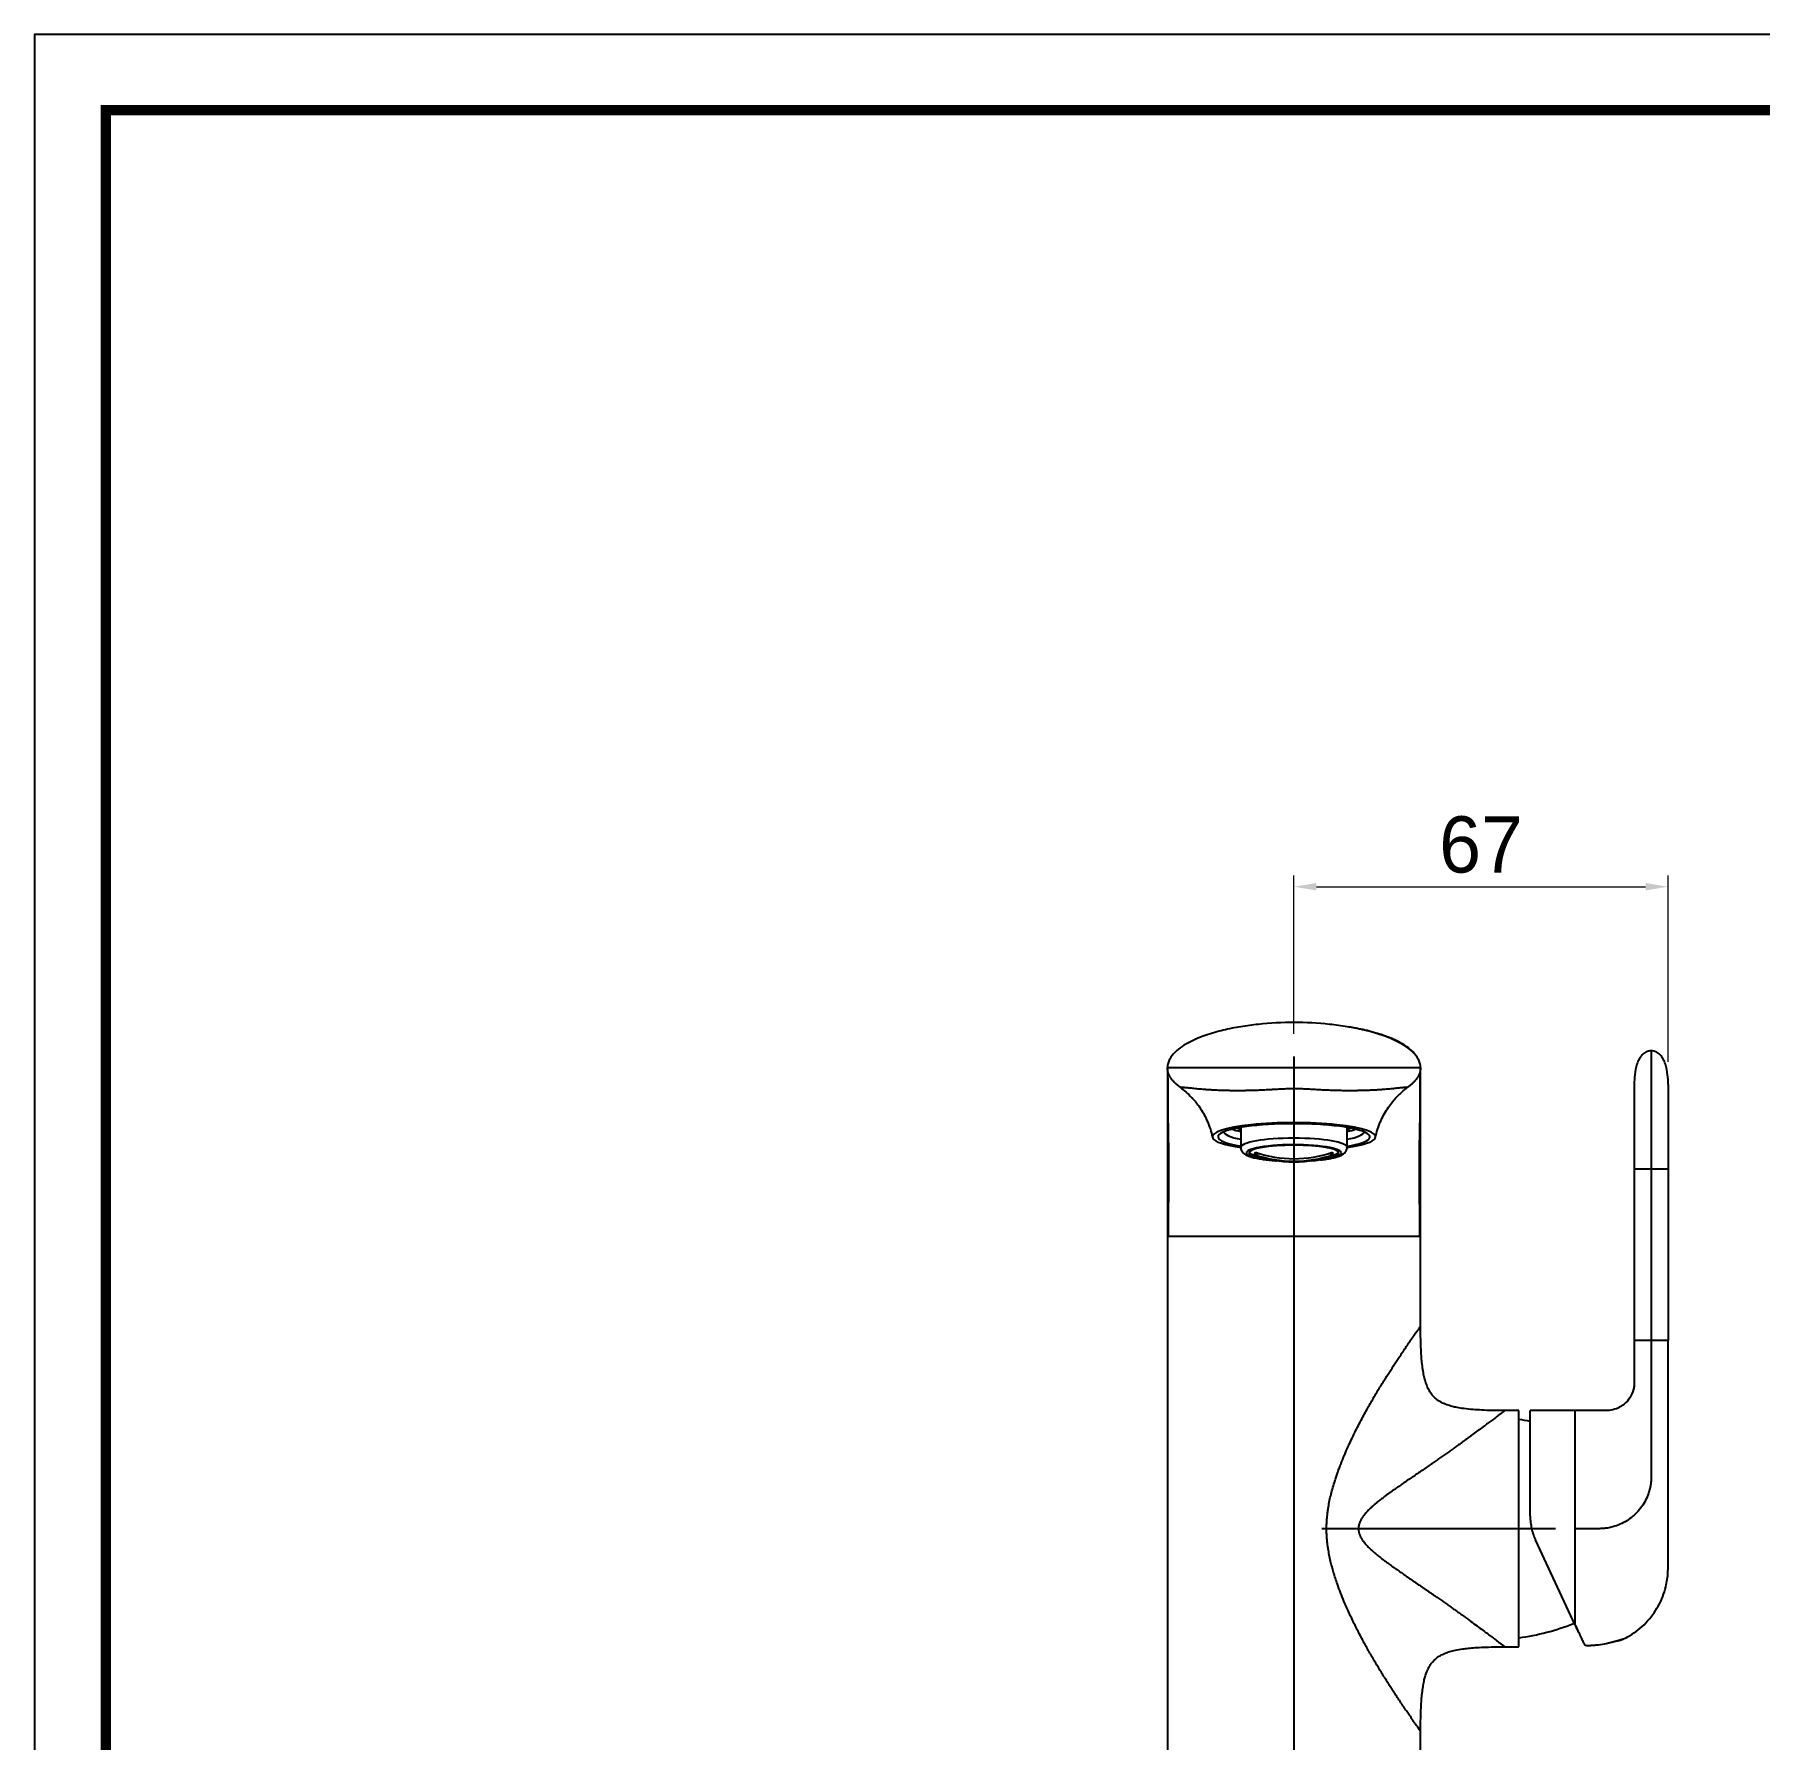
# Model space of a CAD drawing. Extents: x 0 to 790, y 0 to 579.
# Drawn here: x 0 to 306.6, y 275.6 to 578.8 of the extents above; entities that cross this region are included whole.
import ezdxf

# ---------------------------------------------------------------- set-up
doc = ezdxf.new("R2010")
doc.units = 0
doc.header["$LTSCALE"] = 10
doc.header["$MEASUREMENT"] = 0
doc.header["$PDMODE"] = 3
doc.header["$PDSIZE"] = -10
doc.linetypes.add('CENTER', pattern=[2, 1.25, -0.25, 0.25, -0.25])
doc.layers.get('0').update_dxf_attribs({"linetype": 'CONTINUOUS'})
doc.layers.get('DEFPOINTS').update_dxf_attribs({"linetype": 'CONTINUOUS'})
doc.layers.add('1', color=7, linetype='CONTINUOUS')
doc.styles.add('Daelim Dimension', font='')
doc.styles.get('Daelim Dimension').set_extended_font_data('나눔고딕')
doc.dimstyles.new('DEFAULT', dxfattribs={"dimscale": 2, "dimtxt": 2, "dimasz": 2, "dimexe": 0, "dimexo": 2, "dimgap": 1, "dimtad": 1, "dimdec": 0, "dimzin": 9, "dimdsep": 46, "dimtxsty": 'Daelim Dimension', "dimcen": 0.5, "dimclrd": 5, "dimclre": 5, "dimclrt": 256, "dimadec": 1, "dimazin": 0, "dimtfac": 1, "dimtdec": 0, "dimtix": 1, "dimtmove": 0, "dimatfit": 3, "dimfxl": 1, "dimtolj": 1, "dimtzin": 1, "dimlwd": 9, "dimlwe": 9, "dimarcsym": 0})

# ---------------------------------------------------------------- blocks, each defined once
blk = doc.blocks.new('*D5')
at = {"color": 5, "lineweight": 9, "ltscale": 0.5, "transparency": 16777216}
for p, q in [((223.89, 401.03), (223.89, 429.21)), ((227.89, 427.21), (286.39, 427.21)), ((290.39, 396.05), (290.39, 429.21))]:
    blk.add_line(p, q, dxfattribs=at)
at = {"color": 5, "ltscale": 0.5, "transparency": 16777216}
for points in [[(227.89, 427.88), (227.89, 426.55), (223.89, 427.21)], [(286.39, 427.88), (286.39, 426.55), (290.39, 427.21)]]:
    blk.add_solid(points, dxfattribs=at)
at = {"layer": 'DEFPOINTS', "color": 0, "ltscale": 0.5, "transparency": 16777216}
for p in [(290.39, 427.21), (223.89, 397.03), (290.39, 392.05)]:
    blk.add_point(p, dxfattribs=at)
at = {"color": 7, "ltscale": 0.5, "transparency": 16777216, "insert": (257.14, 434.66), "char_height": 10, "attachment_point": 5, "style": 'Daelim Dimension'}
blk.add_mtext('\\A1;67', dxfattribs=at)

msp = doc.modelspace()

# ---------------------------------------------------------------- linework, layer by layer
at = {"ltscale": 0.5}
msp.add_lwpolyline([(0, 0), (789.88, 0), (789.88, 578.76), (0, 578.76)], close=True, dxfattribs=at)
at = {"color": 5, "linetype": 'ByBlock', "lineweight": 200, "const_width": 1.82}
msp.add_lwpolyline([(12.7, 24.78), (777.1, 24.78), (777.1, 565.32), (12.7, 565.32)], close=True, dxfattribs=at)
at = {"layer": '1', "color": 1, "linetype": 'CENTER', "lineweight": -3, "ltscale": 10}
for p, q in [((223.89, 397.03), (223.89, 153.05)), ((270.39, 313.05), (228.82, 313.05))]:
    msp.add_line(p, q, dxfattribs=at)
at = {"layer": '1', "color": 7, "linetype": 'Continuous', "lineweight": -3}
for p, q in [((287.39, 398.05), (287.39, 377.05)), ((201.39, 395.05), (201.39, 395.05)), ((284.39, 392.05), (284.39, 377.05)), ((290.39, 392.05), (290.39, 377.05)), ((214.44, 384.4), (214.44, 380.85)), ((233.34, 380.85), (233.34, 384.4)), ((284.39, 377.05), (284.39, 346.55)), ((287.39, 377.05), (287.39, 346.55)), ((290.39, 377.05), (290.39, 346.55)), ((201.39, 365.06), (201.39, 259.05)), ((246.39, 349.03), (246.39, 365.06)), ((263.89, 334.05), (261.39, 334.05)), ((263.89, 292.05), (263.89, 334.05)), ((265.89, 315.27), (265.89, 334.05)), ((273.89, 334.05), (265.89, 334.05)), ((273.89, 295.9), (266.83, 311.04)), ((273.57, 296.58), (273.57, 296.18)), ((261.39, 292.05), (263.89, 292.05)), ((246.39, 258.05), (246.39, 277.05))]:
    msp.add_line(p, q, dxfattribs=at)
for centre, radius, start, end in [((223.89, 399.07), 20.8, 249.6057, 270), ((223.89, 399.07), 20.8, 270, 290.3943), ((258.13, 290.51), 42.34, 79.4334, 82.1756), ((258.13, 335.6), 42.34, 277.8244, 291.3977), ((273.39, 296.64), 0.5, 291.3977, 311.2409)]:
    msp.add_arc(centre, radius, start, end, dxfattribs=at)
for centre, major_axis, ratio, start_param, end_param in [((223.89, 382.74), (14.5, 0), 0.173648, 6.190355, 9.517609), ((223.89, 382.73), (-13.5, 0), 0.173648, 2.346279, 6.283185), ((223.89, 383.71), (12.5, 0), 0.173648, 3.184986, 3.855127), ((223.89, 384.96), (12, 0), 0.173648, 3.567082, 3.805745), ((223.89, 384.96), (10.75, 0), 0.173648, 3.507731, 3.638475), ((223.89, 384.96), (10.75, 0), 0.173648, 5.786303, 5.917047), ((223.89, 384.96), (12, 0), 0.173648, 5.619131, 5.857794), ((223.89, 383.71), (12.5, 0), 0.173648, 5.569651, 6.239792), ((223.89, 382.74), (14.5, 0), 0.173648, 3.234423, 4.006984), ((223.89, 382.73), (-13.5, 0), 0.173648, 0, 0.795314), ((223.89, 380.85), (9.45, 0), 0.173648, 0.000786, 3.141593), ((223.89, 379.86), (8.45, 0), 0.173648, 2.477146, 3.141593), ((223.89, 379.86), (8, 0), 0.173648, 0, 3.141592), ((223.89, 379.86), (8.45, 0), 0.173648, 0.708625, 2.477146), ((223.89, 379.86), (8.45, 0), 0.173648, 0, 0.708626), ((223.89, 382.74), (14.5, 0), 0.173648, 5.422736, 6.190355), ((223.89, 379.86), (8.45, 0), 0.173648, 3.141593, 4.343448), ((223.89, 379.86), (8, 0), 0.173648, 3.141593, 4.181362), ((223.89, 380.16), (8, 0), 0.173648, 3.248211, 3.578569), ((223.89, 399.29), (20.76, 0), 0.984808, 4.377384, 5.047394), ((223.89, 359.32), (21.63, 0), 0.984808, 1.85725, 1.891899), ((223.89, 398.84), (20.76, 0), 0.984808, 4.377384, 5.047394), ((223.89, 379.86), (8.45, 0), 0.173648, 5.086435, 5.273752), ((223.89, 379.86), (8, 0), 0.173648, 5.243515, 6.283185), ((223.89, 379.86), (8.45, 0), 0.173648, 5.273752, 6.283185), ((223.89, 359.32), (21.63, 0), 0.984808, 1.249694, 1.284343), ((223.89, 380.16), (8, 0), 0.173648, 5.846307, 6.176666)]:
    msp.add_ellipse(centre, major_axis=major_axis, ratio=ratio, start_param=start_param, end_param=end_param, dxfattribs=at)
for points, degree, knots in [([(246.39, 395.05), (246.39, 395.32), (246.32, 395.84), (245.9, 396.82), (245.05, 397.85), (243.8, 398.82), (241.97, 399.88), (239.51, 400.87), (236.46, 401.73), (233.36, 402.35), (229.17, 402.9), (223.89, 403.16), (218.61, 402.9), (214.43, 402.35), (211.32, 401.73), (208.27, 400.87), (205.82, 399.88), (203.98, 398.82), (202.73, 397.85), (201.88, 396.82), (201.47, 395.84), (201.39, 395.32), (201.39, 395.05)], 3, [0, 0, 0, 0, 0.015625, 0.03125, 0.0625, 0.09375, 0.125, 0.1875, 0.25, 0.3125, 0.375, 0.5, 0.625, 0.6875, 0.75, 0.8125, 0.875, 0.90625, 0.9375, 0.96875, 0.984375, 1, 1, 1, 1]), ([(222.81, 403.04), (222.8, 403.04), (222.8, 403.04), (222.79, 403.04), (222.78, 403.04), (222.78, 403.04), (222.78, 403.04), (222.78, 403.04), (222.78, 403.04), (222.78, 403.04), (222.78, 403.04), (222.78, 403.04), (222.78, 403.04), (222.78, 403.04)], 3, [0, 0, 0, 0, 0.352752, 0.629075, 0.828971, 0.928737, 0.985513, 0.997779, 0.999167, 0.999882, 0.999956, 0.999992, 1, 1, 1, 1]), ([(222.83, 403.04), (222.83, 403.04), (222.83, 403.04), (222.83, 403.04), (222.83, 403.04), (222.83, 403.04), (222.83, 403.04), (222.83, 403.04), (222.83, 403.04), (222.83, 403.04), (222.83, 403.04), (222.83, 403.04), (222.82, 403.04), (222.82, 403.04), (222.81, 403.04), (222.81, 403.04), (222.81, 403.04)], 3, [0, 0, 0, 0, 0.000034, 0.000041, 0.000041, 0.000048, 0.000059, 0.000164, 0.000368, 0.002168, 0.010489, 0.046023, 0.14655, 0.303748, 0.6015, 1, 1, 1, 1]), ([(245.36, 397.5), (245.25, 397.64), (244.81, 398.09), (244.02, 398.74), (243.01, 399.37), (242.15, 399.82), (241.35, 400.19), (240.71, 400.45), (240.25, 400.62), (239.79, 400.78), (239.16, 400.99), (238.4, 401.22), (237.58, 401.44), (236.79, 401.64), (236.04, 401.81), (235.33, 401.95), (234.67, 402.08), (234.06, 402.19), (233.7, 402.25), (233.54, 402.28)], 3, [0, 0, 0, 0, 0.021631, 0.076014, 0.123871, 0.164853, 0.197322, 0.211504, 0.225473, 0.24029, 0.256895, 0.297959, 0.352157, 0.420999, 0.50521, 0.605137, 0.72092, 0.852568, 1, 1, 1, 1]), ([(287.39, 398.05), (287.07, 398.04), (286.49, 397.91), (285.75, 397.33), (285.22, 396.55), (284.71, 395.36), (284.43, 393.83), (284.37, 392.63), (284.39, 392.05)], 3, [0, 0, 0, 0, 0.123058, 0.24414, 0.371568, 0.504456, 0.768079, 1, 1, 1, 1]), ([(290.39, 392.05), (290.41, 392.63), (290.35, 393.83), (290.07, 395.36), (289.56, 396.55), (289.03, 397.33), (288.29, 397.91), (287.71, 398.04), (287.39, 398.05)], 3, [0, 0, 0, 0, 0.231921, 0.495544, 0.628432, 0.75586, 0.876942, 1, 1, 1, 1]), ([(201.39, 395.05), (201.39, 395.05), (201.68, 395.05), (202.97, 395.05), (205.06, 395.05), (207.88, 395.05), (210.74, 395.05), (213.27, 395.05), (215.27, 395.05), (217.35, 395.05), (219.14, 395.05), (220.59, 395.05), (221.68, 395.05), (222.79, 395.05), (223.52, 395.05), (223.89, 395.05)], 3, [0, 0, 0, 0, 0.125, 0.25, 0.375, 0.5, 0.625, 0.6875, 0.75, 0.8125, 0.875, 0.90625, 0.9375, 0.96875, 1, 1, 1, 1]), ([(201.39, 395.05), (201.39, 395), (201.39, 394.9), (201.4, 394.76), (201.41, 394.63), (201.42, 394.49), (201.43, 393.81), (201.44, 392.95), (201.44, 392.08), (201.44, 391.21), (201.44, 390.41), (201.44, 389.59), (201.45, 388.48), (201.46, 386.95), (201.5, 384.89), (201.55, 382.48), (201.58, 379.75), (201.59, 376.6), (201.57, 373.1), (201.54, 369.21), (201.51, 366.48), (201.5, 365.05)], 3, [0, 0, 0, 0, 0.08749, 0.16657, 0.237438, 0.300309, 0.355671, 0.396139, 0.43142, 0.461494, 0.486337, 0.50876, 0.532538, 0.571015, 0.613231, 0.660129, 0.713877, 0.774527, 0.841973, 0.916778, 1, 1, 1, 1]), ([(201.39, 394.92), (201.39, 394.84), (201.39, 394.47), (201.39, 393.18), (201.39, 390.59), (201.39, 387.14), (201.39, 383.07), (201.39, 379.92), (201.39, 378.04), (201.39, 377.57), (201.39, 377.19), (201.39, 376.82), (201.39, 375.78), (201.39, 371.83), (201.39, 368.06), (201.39, 365.05)], 3, [0, 0, 0, 0, 0.051964, 0.170469, 0.288973, 0.407478, 0.525982, 0.644487, 0.6593, 0.674113, 0.681519, 0.688926, 0.703739, 0.762991, 1, 1, 1, 1]), ([(223.89, 395.05), (224.26, 395.05), (225, 395.05), (226.1, 395.05), (227.19, 395.05), (228.65, 395.05), (230.43, 395.05), (232.52, 395.05), (234.51, 395.05), (237.04, 395.05), (239.9, 395.05), (242.72, 395.05), (244.81, 395.05), (246.1, 395.05), (246.39, 395.05), (246.39, 395.05)], 3, [0, 0, 0, 0, 0.031253, 0.062506, 0.09376, 0.125013, 0.187519, 0.250025, 0.312532, 0.375038, 0.500051, 0.625064, 0.750076, 0.875089, 1, 1, 1, 1]), ([(246.28, 365.05), (246.27, 366.3), (246.25, 368.68), (246.22, 372.1), (246.2, 375.24), (246.2, 378.1), (246.21, 380.68), (246.24, 382.96), (246.29, 385.04), (246.32, 386.89), (246.33, 388.53), (246.34, 389.95), (246.34, 391.18), (246.34, 392.39), (246.35, 393.55), (246.37, 394.37), (246.38, 394.76), (246.39, 394.87), (246.39, 395), (246.39, 395.05)], 3, [0, 0, 0, 0, 0.087541, 0.167357, 0.240295, 0.307026, 0.367633, 0.421953, 0.470425, 0.516645, 0.561608, 0.605657, 0.649447, 0.700119, 0.76048, 0.830391, 0.882306, 0.938698, 1, 1, 1, 1]), ([(246.39, 365.05), (246.39, 368.06), (246.39, 371.83), (246.39, 375.78), (246.39, 376.82), (246.39, 377.19), (246.39, 377.57), (246.39, 378.04), (246.39, 379.92), (246.39, 383.07), (246.39, 387.14), (246.39, 390.59), (246.39, 393.18), (246.39, 394.48), (246.39, 394.85), (246.39, 394.93)], 3, [0, 0, 0, 0, 0.236532, 0.295666, 0.310449, 0.31784, 0.325232, 0.340015, 0.354799, 0.473065, 0.591331, 0.709597, 0.827864, 0.94613, 1, 1, 1, 1]), ([(203.65, 391.56), (203.65, 391.56), (203.64, 391.56), (203.64, 391.57), (203.64, 391.57), (203.64, 391.58), (203.64, 391.58), (203.65, 391.59), (203.66, 391.59), (203.67, 391.59), (203.73, 391.6), (203.81, 391.59), (204.03, 391.58), (204.18, 391.57), (204.45, 391.54), (204.55, 391.53), (204.71, 391.51), (204.79, 391.51), (204.88, 391.5), (204.94, 391.49), (204.97, 391.49), (205.12, 391.47), (205.25, 391.46), (205.53, 391.43), (205.67, 391.41), (206.13, 391.37), (206.46, 391.33), (207, 391.28), (207.19, 391.27), (207.57, 391.23), (207.77, 391.22), (208.08, 391.2), (208.24, 391.18), (208.4, 391.17), (208.51, 391.16), (208.57, 391.16), (208.84, 391.14), (209.07, 391.13), (209.54, 391.1), (209.77, 391.09), (210.14, 391.07), (210.26, 391.06), (210.51, 391.05), (210.63, 391.05), (211.01, 391.03), (211.27, 391.03), (211.8, 391.01), (212.07, 391.01), (212.48, 391), (212.62, 391), (212.9, 391), (213.04, 390.99), (213.33, 390.99), (213.47, 390.99), (213.69, 390.99), (213.76, 390.99), (213.91, 390.99), (213.99, 390.99), (214.21, 390.99), (214.36, 390.99), (214.66, 390.99), (214.96, 391), (215.26, 391), (215.57, 391.01), (215.72, 391.01), (216.03, 391.01), (216.18, 391.02), (216.5, 391.03), (216.65, 391.03), (217.12, 391.04), (217.44, 391.05), (218.08, 391.08), (218.4, 391.09), (219.06, 391.13), (219.39, 391.14), (219.8, 391.17), (219.89, 391.17), (220.05, 391.18), (220.14, 391.18), (220.39, 391.2), (220.56, 391.21), (220.9, 391.23), (221.07, 391.24), (221.4, 391.26), (221.57, 391.27), (221.83, 391.28), (221.91, 391.28), (222.08, 391.29), (222.17, 391.29), (222.42, 391.3), (222.59, 391.31), (222.85, 391.31), (222.93, 391.31), (223.11, 391.31), (223.28, 391.32), (223.45, 391.32), (223.62, 391.31), (223.7, 391.31), (223.83, 391.31), (223.87, 391.31), (223.96, 391.31), (224, 391.31), (224.13, 391.31), (224.21, 391.31), (224.38, 391.32), (224.55, 391.32), (224.72, 391.31), (224.98, 391.31), (225.15, 391.31), (225.49, 391.3), (225.66, 391.29), (226, 391.28), (226.17, 391.27), (226.51, 391.25), (226.68, 391.24), (227.02, 391.22), (227.19, 391.21), (227.53, 391.19), (227.7, 391.18), (228.03, 391.16), (228.2, 391.15), (228.53, 391.14), (228.7, 391.13), (229.19, 391.1), (229.52, 391.09), (230.16, 391.06), (230.48, 391.05), (231.12, 391.03), (231.43, 391.02), (232.06, 391.01), (232.37, 391), (232.83, 391), (232.98, 391), (233.21, 390.99), (233.29, 390.99), (233.44, 390.99), (233.51, 390.99), (233.89, 390.99), (234.18, 390.99), (234.76, 390.99), (235.04, 391), (235.59, 391.01), (235.87, 391.01), (236.4, 391.02), (236.66, 391.03), (237.05, 391.05), (237.18, 391.05), (237.43, 391.06), (237.56, 391.07), (237.8, 391.08), (237.93, 391.08), (238.11, 391.09), (238.17, 391.1), (238.29, 391.1), (238.59, 391.12), (238.87, 391.14), (239.32, 391.17), (239.53, 391.18), (239.95, 391.21), (240.15, 391.23), (240.54, 391.26), (240.73, 391.28), (241.1, 391.31), (241.27, 391.33), (241.53, 391.35), (241.65, 391.37), (241.77, 391.38), (241.85, 391.39), (241.89, 391.39), (242.08, 391.41), (242.23, 391.43), (242.51, 391.46), (242.64, 391.47), (243.01, 391.51), (243.23, 391.53), (243.5, 391.56), (243.58, 391.56), (243.69, 391.57), (243.75, 391.58), (243.8, 391.58), (243.83, 391.59), (243.84, 391.59), (243.97, 391.59), (244.05, 391.6), (244.12, 391.59), (244.14, 391.59), (244.15, 391.58), (244.15, 391.57), (244.14, 391.57), (244.14, 391.56), (244.14, 391.56), (244.13, 391.56), (244.13, 391.56), (244.13, 391.56), (244.13, 391.56)], 3, [0, 0, 0, 0, 0.003906, 0.003906, 0.007812, 0.015625, 0.015625, 0.023437, 0.023437, 0.03125, 0.03125, 0.0625, 0.0625, 0.09375, 0.09375, 0.109375, 0.109375, 0.117187, 0.121094, 0.121094, 0.125, 0.125, 0.140625, 0.140625, 0.15625, 0.15625, 0.1875, 0.1875, 0.203125, 0.203125, 0.21875, 0.21875, 0.226562, 0.230469, 0.230469, 0.234375, 0.234375, 0.25, 0.25, 0.265625, 0.265625, 0.273437, 0.273437, 0.28125, 0.28125, 0.296875, 0.296875, 0.3125, 0.3125, 0.320312, 0.320312, 0.328125, 0.328125, 0.335937, 0.335937, 0.339844, 0.339844, 0.34375, 0.34375, 0.351562, 0.351562, 0.359375, 0.367187, 0.367187, 0.375, 0.375, 0.382812, 0.382812, 0.390625, 0.390625, 0.40625, 0.40625, 0.421875, 0.421875, 0.4375, 0.4375, 0.441406, 0.441406, 0.445312, 0.445312, 0.453125, 0.453125, 0.460937, 0.460937, 0.46875, 0.46875, 0.472656, 0.472656, 0.476562, 0.476562, 0.484375, 0.484375, 0.488281, 0.488281, 0.492187, 0.496094, 0.496094, 0.5, 0.5, 0.501953, 0.501953, 0.503906, 0.503906, 0.507812, 0.507812, 0.511719, 0.515625, 0.515625, 0.523437, 0.523437, 0.53125, 0.53125, 0.539062, 0.539062, 0.546875, 0.546875, 0.554687, 0.554687, 0.5625, 0.5625, 0.570312, 0.570312, 0.578125, 0.578125, 0.59375, 0.59375, 0.609375, 0.609375, 0.625, 0.625, 0.640625, 0.640625, 0.648437, 0.648437, 0.652344, 0.652344, 0.65625, 0.65625, 0.671875, 0.671875, 0.6875, 0.6875, 0.703125, 0.703125, 0.71875, 0.71875, 0.726562, 0.726562, 0.734375, 0.734375, 0.742187, 0.742187, 0.746094, 0.746094, 0.75, 0.765625, 0.765625, 0.78125, 0.78125, 0.796875, 0.796875, 0.8125, 0.8125, 0.828125, 0.828125, 0.835937, 0.839844, 0.839844, 0.84375, 0.84375, 0.859375, 0.859375, 0.875, 0.875, 0.90625, 0.90625, 0.921875, 0.921875, 0.929687, 0.933594, 0.933594, 0.9375, 0.9375, 0.96875, 0.96875, 0.984375, 0.984375, 0.992188, 0.996094, 0.998047, 0.999023, 0.999512, 0.999512, 1, 1, 1, 1]), ([(203.65, 391.56), (204.02, 391.29), (204.73, 390.71), (205.44, 390.03), (205.8, 389.64), (205.85, 389.58)], 3, [0, 0, 0, 0, 0.462989, 0.92708, 1, 1, 1, 1]), ([(205.84, 389.57), (206, 389.41), (206.37, 388.99), (206.99, 388.19), (207.64, 387.2), (208.25, 386.06), (208.8, 384.79), (209.19, 383.63), (209.34, 382.89), (209.38, 382.64)], 3, [0, 0, 0, 0, 0.093378, 0.231219, 0.38834, 0.543136, 0.717585, 0.907377, 1, 1, 1, 1]), ([(238.38, 382.63), (238.48, 383.1), (238.72, 384.02), (239.2, 385.34), (239.79, 386.58), (240.47, 387.72), (241.19, 388.73), (241.93, 389.59), (242.48, 390.16), (242.76, 390.41), (242.81, 390.45)], 3, [0, 0, 0, 0, 0.153343, 0.307441, 0.456781, 0.600599, 0.737464, 0.864669, 0.977672, 1, 1, 1, 1]), ([(242.8, 390.46), (242.89, 390.54), (243.31, 390.93), (243.76, 391.29), (244.13, 391.56)], 3, [0, 0, 0, 0, 0.205325, 1, 1, 1, 1]), ([(214.44, 380.85), (214.45, 380.69), (214.5, 380.4), (214.71, 380.03), (214.99, 379.75), (215.37, 379.5), (215.87, 379.28), (216.56, 379.06), (217.41, 378.88), (218.39, 378.71), (219.46, 378.59), (220.24, 378.51), (220.68, 378.49), (220.73, 378.48)], 3, [0, 0, 0, 0, 0.064151, 0.127569, 0.194757, 0.276038, 0.386492, 0.506804, 0.633313, 0.753767, 0.871507, 0.987918, 1, 1, 1, 1]), ([(228.59, 378.62), (228.7, 378.64), (229.18, 378.69), (229.93, 378.8), (230.82, 378.97), (231.59, 379.17), (232.22, 379.4), (232.67, 379.66), (233.02, 379.96), (233.24, 380.32), (233.36, 380.65), (233.33, 380.82), (233.33, 380.85)], 3, [0, 0, 0, 0, 0.043371, 0.181869, 0.321879, 0.464713, 0.613463, 0.74466, 0.831086, 0.909933, 0.985552, 1, 1, 1, 1]), ([(201.39, 365.05), (201.39, 365.05), (201.41, 365.05), (201.49, 365.05), (201.63, 365.05), (201.88, 365.05), (202.33, 365.05), (203.07, 365.05), (204.02, 365.05), (205.53, 365.05), (207.88, 365.05), (211.31, 365.05), (215.23, 365.05), (219.47, 365.05), (223.89, 365.05), (228.31, 365.05), (232.56, 365.05), (236.47, 365.05), (239.9, 365.05), (242.25, 365.05), (243.77, 365.05), (244.71, 365.05), (245.46, 365.05), (245.9, 365.05), (246.16, 365.05), (246.25, 365.05), (246.28, 365.05)], 3, [0, 0, 0, 0, 0.01613, 0.032259, 0.048389, 0.064518, 0.096777, 0.129036, 0.161296, 0.193555, 0.258073, 0.322591, 0.387109, 0.451627, 0.516146, 0.580664, 0.645182, 0.7097, 0.774218, 0.838737, 0.870996, 0.903255, 0.935514, 0.967773, 0.983903, 1, 1, 1, 1]), ([(246.28, 365.05), (246.28, 365.05), (246.32, 365.05), (246.37, 365.05), (246.39, 365.05), (246.39, 365.05)], 3, [0, 0, 0, 0, 0.001001, 0.500504, 1, 1, 1, 1]), ([(246.39, 277.05), (246.39, 277.05), (246.37, 277.08), (246.3, 277.18), (246.17, 277.36), (246, 277.61), (245.77, 277.93), (245.49, 278.32), (245.17, 278.78), (244.86, 279.23), (244.59, 279.63), (244.36, 279.96), (244.12, 280.31), (243.87, 280.67), (243.6, 281.06), (243.33, 281.47), (243.04, 281.89), (242.72, 282.37), (242.36, 282.91), (241.96, 283.52), (241.54, 284.15), (241.12, 284.81), (240.67, 285.49), (240.2, 286.24), (239.7, 287.04), (239.17, 287.9), (238.63, 288.79), (238.09, 289.71), (237.63, 290.5), (237.25, 291.16), (236.96, 291.68), (236.39, 292.71), (235.55, 294.27), (234.47, 296.41), (233.55, 298.38), (232.78, 300.14), (232.17, 301.67), (231.54, 303.37), (230.93, 305.21), (230.46, 306.94), (230.16, 308.35), (229.99, 309.33), (229.87, 310.14), (229.8, 310.8), (229.74, 311.45), (229.71, 312), (229.69, 312.47), (229.68, 312.84), (229.68, 313.21), (229.69, 313.58), (229.7, 313.96), (229.72, 314.34), (229.75, 314.72), (229.78, 315.1), (229.82, 315.49), (229.86, 315.88), (229.91, 316.26), (230.01, 316.9), (230.16, 317.78), (230.41, 318.93), (230.72, 320.1), (231.02, 321.13), (231.3, 322.02), (231.55, 322.76), (231.82, 323.51), (232.11, 324.26), (232.4, 325.02), (232.72, 325.79), (233.12, 326.75), (233.62, 327.88), (234.23, 329.17), (234.85, 330.45), (235.49, 331.71), (236.12, 332.9), (236.73, 334.02), (237.31, 335.04), (237.88, 336.04), (238.45, 337.02), (239.02, 337.96), (239.58, 338.88), (240.28, 339.99), (241.09, 341.26), (241.86, 342.44), (242.47, 343.36), (242.92, 344.03), (243.35, 344.67), (243.77, 345.29), (244.17, 345.88), (244.56, 346.44), (244.91, 346.95), (245.23, 347.4), (245.51, 347.8), (245.75, 348.15), (245.98, 348.48), (246.19, 348.77), (246.34, 348.98), (246.39, 349.05), (246.39, 349.05), (246.39, 349.05)], 3, [0, 0, 0, 0, 0.010663, 0.021364, 0.032151, 0.043068, 0.05416, 0.065467, 0.07703, 0.088885, 0.095288, 0.101782, 0.108371, 0.115059, 0.121851, 0.12875, 0.13576, 0.142885, 0.151844, 0.160954, 0.17022, 0.179647, 0.189241, 0.199008, 0.210149, 0.221433, 0.232866, 0.244454, 0.256203, 0.262417, 0.26869, 0.275024, 0.299683, 0.324344, 0.349052, 0.366195, 0.382856, 0.399054, 0.420841, 0.441269, 0.452878, 0.464188, 0.470894, 0.477503, 0.484021, 0.490452, 0.494141, 0.497847, 0.501572, 0.505316, 0.509081, 0.512869, 0.516679, 0.520513, 0.524373, 0.528259, 0.532173, 0.536115, 0.547459, 0.559182, 0.571304, 0.583842, 0.591528, 0.599355, 0.607324, 0.61544, 0.623704, 0.632119, 0.640687, 0.655186, 0.669729, 0.684326, 0.698986, 0.71372, 0.726342, 0.738815, 0.751146, 0.763341, 0.775406, 0.787351, 0.799181, 0.819871, 0.839864, 0.850735, 0.861371, 0.871782, 0.88198, 0.893136, 0.904004, 0.914605, 0.924959, 0.935091, 0.945025, 0.954788, 0.96882, 0.98263, 0.996314, 1, 1, 1, 1]), ([(261.39, 334.06), (260.64, 334.05), (259.25, 334.06), (257.37, 334.12), (255.68, 334.23), (254.24, 334.37), (252.99, 334.56), (251.97, 334.79), (251.01, 335.08), (250.04, 335.5), (249.16, 336.07), (248.46, 336.78), (247.94, 337.53), (247.54, 338.35), (247.25, 339.19), (247.02, 340.1), (246.82, 341.12), (246.67, 342.25), (246.55, 343.54), (246.46, 345.01), (246.4, 346.88), (246.39, 348.27), (246.39, 349.05)], 3, [0, 0, 0, 0, 0.085256, 0.159339, 0.215989, 0.279179, 0.324901, 0.360764, 0.398933, 0.439459, 0.481246, 0.518674, 0.55286, 0.585315, 0.623075, 0.6545, 0.692937, 0.741046, 0.785868, 0.841, 0.91034, 1, 1, 1, 1]), ([(287.39, 346.55), (287.39, 339.38), (287.39, 331.76), (287.39, 323.75), (287.39, 322.86), (287.39, 322.3), (287.39, 322.02), (287.37, 321.57), (287.31, 321.01), (287.21, 320.46), (287.12, 320.08), (287.06, 319.86), (287.02, 319.73), (286.88, 319.24), (286.56, 318.4), (285.7, 316.85), (284.21, 315.16), (281.9, 313.71), (279.94, 313.17), (278.71, 313.07), (278.26, 313.05), (277.59, 313.05), (276.8, 313.05), (276.02, 313.05), (275.63, 313.05), (275.4, 313.05), (275.07, 313.05), (274.56, 313.05), (274.12, 313.05), (273.89, 313.05)], 3, [0, 0, 0, 0, 0.5, 0.53125, 0.558594, 0.5625, 0.570312, 0.578125, 0.59375, 0.609375, 0.617188, 0.621094, 0.625, 0.626953, 0.65625, 0.6875, 0.75, 0.8125, 0.875, 0.890625, 0.898438, 0.90625, 0.9375, 0.953125, 0.960938, 0.964844, 0.96875, 0.984375, 1, 1, 1, 1]), ([(282.35, 293.39), (282.39, 293.41), (282.8, 293.58), (283.73, 294.11), (285.09, 295.03), (286.47, 296.28), (287.68, 297.7), (288.69, 299.28), (289.48, 300.96), (290.11, 302.98), (290.44, 305.25), (290.38, 307.61), (290.39, 309.89), (290.39, 312.64), (290.39, 316.16), (290.39, 320.33), (290.39, 324.7), (290.39, 329.07), (290.39, 333.41), (290.39, 337.76), (290.39, 342.14), (290.39, 345.08), (290.39, 346.55)], 3, [0, 0, 0, 0, 0.002268, 0.023741, 0.056631, 0.089703, 0.122776, 0.155843, 0.188902, 0.22149, 0.26849, 0.310133, 0.347141, 0.389691, 0.456967, 0.534209, 0.612138, 0.689641, 0.766718, 0.843706, 0.921453, 1, 1, 1, 1]), ([(284.39, 345.25), (284.39, 344.39), (284.39, 342.88), (284.39, 340.91), (284.39, 339.55), (284.39, 338.59), (284.21, 337.54), (283.69, 336.35), (282.85, 335.39), (282.02, 334.77), (281.12, 334.31), (279.8, 334), (278.12, 334.07), (276.12, 334.05), (274.67, 334.05), (273.89, 334.05)], 3, [0, 0, 0, 0, 0.131892, 0.232721, 0.302482, 0.34037, 0.380145, 0.464756, 0.537122, 0.57224, 0.623546, 0.691851, 0.777432, 0.88016, 1, 1, 1, 1]), ([(261.39, 334.05), (261.39, 334.05), (261.39, 334.05), (261.39, 334.05), (261.36, 334.03), (261.28, 333.97), (261.08, 333.82), (260.77, 333.58), (260.36, 333.28), (259.85, 332.9), (259.24, 332.44), (258.54, 331.91), (257.73, 331.31), (256.99, 330.76), (256.36, 330.3), (255.88, 329.94), (255.37, 329.57), (254.84, 329.19), (254.28, 328.78), (253.71, 328.37), (253.11, 327.93), (252.49, 327.49), (251.84, 327.03), (251.18, 326.56), (250.49, 326.07), (249.78, 325.57), (249.05, 325.06), (248.29, 324.53), (247.5, 323.99), (246.67, 323.41), (245.79, 322.81), (245.07, 322.32), (244.5, 321.93), (244.08, 321.64), (243.66, 321.35), (243.25, 321.07), (242.88, 320.81), (242.5, 320.55), (242.13, 320.29), (241.82, 320.07), (241.56, 319.89), (241.38, 319.76), (241.2, 319.63), (241.02, 319.5), (240.84, 319.37), (240.67, 319.25), (240.5, 319.12), (240.33, 319), (240.17, 318.88), (240.02, 318.77), (239.82, 318.62), (239.59, 318.45), (239.33, 318.25), (239.09, 318.06), (238.86, 317.88), (238.64, 317.7), (238.42, 317.52), (238.21, 317.34), (238, 317.16), (237.81, 316.99), (237.62, 316.81), (237.44, 316.64), (237.25, 316.46), (237.05, 316.26), (236.84, 316.05), (236.65, 315.84), (236.47, 315.63), (236.31, 315.42), (236.16, 315.23), (236.03, 315.03), (235.91, 314.85), (235.8, 314.66), (235.7, 314.48), (235.62, 314.29), (235.55, 314.11), (235.47, 313.88), (235.4, 313.6), (235.35, 313.27), (235.34, 312.94), (235.37, 312.68), (235.41, 312.48), (235.44, 312.34), (235.48, 312.2), (235.52, 312.06), (235.58, 311.92), (235.63, 311.78), (235.7, 311.64), (235.77, 311.5), (235.85, 311.35), (235.94, 311.21), (236.04, 311.05), (236.17, 310.87), (236.32, 310.67), (236.48, 310.47), (236.66, 310.26), (236.85, 310.05), (237.05, 309.84), (237.26, 309.63), (237.49, 309.41), (237.72, 309.2), (237.97, 308.98), (238.23, 308.75), (238.5, 308.52), (238.79, 308.28), (239.09, 308.04), (239.37, 307.82), (239.63, 307.63), (239.87, 307.45), (240.13, 307.26), (240.4, 307.05), (240.69, 306.85), (240.99, 306.63), (241.26, 306.43), (241.56, 306.22), (241.96, 305.93), (242.58, 305.5), (243.16, 305.1), (243.63, 304.77), (243.91, 304.58), (244.18, 304.4), (244.43, 304.22), (244.66, 304.06), (244.88, 303.92), (245.19, 303.7), (245.6, 303.42), (246.11, 303.07), (246.61, 302.73), (247.09, 302.4), (247.55, 302.08), (248, 301.77), (248.44, 301.47), (248.86, 301.17), (249.38, 300.82), (249.98, 300.4), (250.66, 299.92), (251.32, 299.45), (251.96, 298.99), (252.58, 298.55), (253.18, 298.12), (254, 297.53), (255.01, 296.79), (256.16, 295.95), (257.2, 295.19), (258.12, 294.5), (258.8, 294), (259.28, 293.64), (259.6, 293.41), (259.89, 293.19), (260.15, 292.99), (260.39, 292.81), (260.63, 292.63), (260.85, 292.46), (261.05, 292.31), (261.2, 292.2), (261.31, 292.11), (261.38, 292.06), (261.39, 292.05), (261.39, 292.05), (261.39, 292.05)], 3, [0, 0, 0, 0, 0.001949, 0.005116, 0.008281, 0.022726, 0.037359, 0.052264, 0.067525, 0.083216, 0.099407, 0.116161, 0.133537, 0.151586, 0.160398, 0.169384, 0.178547, 0.187891, 0.19742, 0.207137, 0.217046, 0.227149, 0.237449, 0.247949, 0.258651, 0.269559, 0.280673, 0.291902, 0.303637, 0.315882, 0.328637, 0.341903, 0.347269, 0.353305, 0.360012, 0.365387, 0.370765, 0.376145, 0.381529, 0.386915, 0.389639, 0.392316, 0.394944, 0.397525, 0.400059, 0.402544, 0.404982, 0.407372, 0.409715, 0.41201, 0.414257, 0.418273, 0.422078, 0.425673, 0.429058, 0.432232, 0.435568, 0.438808, 0.441952, 0.445001, 0.447955, 0.450815, 0.45358, 0.457152, 0.460582, 0.463871, 0.467022, 0.470037, 0.47292, 0.475571, 0.478132, 0.480608, 0.483004, 0.485324, 0.487574, 0.48976, 0.493684, 0.497503, 0.501266, 0.505024, 0.506634, 0.508267, 0.509927, 0.511616, 0.513339, 0.515097, 0.516894, 0.518732, 0.520613, 0.52254, 0.524514, 0.527243, 0.5301, 0.533088, 0.53621, 0.539469, 0.542867, 0.546405, 0.549941, 0.553631, 0.557478, 0.561482, 0.565644, 0.569965, 0.574445, 0.579085, 0.582368, 0.585867, 0.589582, 0.593513, 0.597659, 0.602022, 0.6066, 0.609298, 0.615061, 0.62389, 0.635784, 0.640098, 0.644175, 0.648013, 0.651614, 0.654976, 0.6581, 0.660986, 0.668545, 0.67593, 0.683142, 0.69018, 0.697044, 0.703736, 0.710254, 0.7166, 0.722774, 0.73349, 0.744006, 0.754326, 0.764452, 0.774385, 0.784128, 0.793685, 0.815264, 0.835939, 0.855755, 0.874762, 0.893016, 0.901447, 0.909723, 0.917851, 0.92584, 0.9337, 0.94144, 0.951443, 0.961315, 0.97108, 0.980764, 0.990392, 0.99999, 1, 1, 1, 1]), ([(273.89, 313.05), (273.89, 313.74), (273.89, 314.43), (273.89, 315.79), (273.89, 316.48), (273.89, 317.82), (273.89, 318.49), (273.89, 319.81), (273.89, 320.45), (273.89, 321.72), (273.89, 322.35), (273.89, 323.56), (273.89, 324.15), (273.89, 325.29), (273.89, 325.84), (273.89, 326.91), (273.89, 327.42), (273.89, 328.39), (273.89, 328.85), (273.89, 329.72), (273.89, 330.13), (273.89, 330.9), (273.89, 331.25), (273.89, 331.9), (273.89, 332.19), (273.89, 332.72), (273.89, 332.95), (273.89, 333.35), (273.89, 333.52), (273.89, 333.78), (273.89, 333.88), (273.89, 334.02), (273.89, 334.05), (273.89, 334.05)], 3, [0, 0, 0, 0, 0.062505, 0.062505, 0.12501, 0.12501, 0.187514, 0.187514, 0.250019, 0.250019, 0.312524, 0.312524, 0.375029, 0.375029, 0.437534, 0.437534, 0.500039, 0.500039, 0.562543, 0.562543, 0.625048, 0.625048, 0.687553, 0.687553, 0.750058, 0.750058, 0.812563, 0.812563, 0.875067, 0.875067, 0.937572, 0.937572, 1, 1, 1, 1]), ([(265.89, 315.27), (265.89, 314.9), (265.91, 314.54), (265.99, 313.82), (266.05, 313.47), (266.17, 312.94), (266.21, 312.76), (266.28, 312.5), (266.31, 312.41), (266.36, 312.23), (266.39, 312.15), (266.54, 311.71), (266.67, 311.37), (266.83, 311.04)], 3, [0, 0, 0, 0, 0.25, 0.25, 0.5, 0.5, 0.625, 0.625, 0.6875, 0.6875, 0.75, 0.75, 1, 1, 1, 1]), ([(273.89, 295.9), (273.89, 296.38), (273.89, 296.9), (273.89, 298.02), (273.89, 298.62), (273.89, 299.88), (273.89, 300.55), (273.89, 301.93), (273.89, 302.65), (273.89, 304.13), (273.89, 304.9), (273.89, 306.47), (273.89, 307.27), (273.89, 308.89), (273.89, 309.72), (273.89, 311.38), (273.89, 312.22), (273.89, 313.05)], 3, [0, 0, 0, 0, 0.125, 0.125, 0.25, 0.25, 0.375, 0.375, 0.5, 0.5, 0.625, 0.625, 0.75, 0.75, 0.875, 0.875, 1, 1, 1, 1]), ([(273.89, 295.9), (274.09, 295.47), (274.27, 295.08), (274.52, 294.55), (274.68, 294.21), (274.82, 293.9), (274.96, 293.6), (275.02, 293.47), (275.1, 293.31), (275.11, 293.27), (275.14, 293.21), (275.19, 293.12), (275.23, 293.03), (275.3, 292.87), (275.4, 292.67), (275.47, 292.51), (275.5, 292.44)], 3, [0, 0, 0, 0, 0.25, 0.25, 0.375, 0.5, 0.5, 0.625, 0.625, 0.65625, 0.65625, 0.6875, 0.75, 0.75, 0.875, 1, 1, 1, 1]), ([(274.5, 294.59), (274.49, 294.61), (274.25, 295.12), (273.97, 295.72)], 2, [0, 0, 0, 0.037337, 1, 1, 1]), ([(246.39, 277.05), (246.39, 277.84), (246.4, 279.22), (246.46, 281.08), (246.55, 282.54), (246.67, 283.8), (246.81, 284.92), (246.99, 285.9), (247.23, 286.86), (247.54, 287.76), (247.94, 288.56), (248.45, 289.31), (249.07, 289.95), (249.91, 290.52), (250.71, 290.91), (251.63, 291.22), (252.67, 291.48), (253.79, 291.67), (254.96, 291.81), (256.18, 291.91), (257.69, 291.99), (259.45, 292.04), (260.73, 292.05), (261.39, 292.05)], 3, [0, 0, 0, 0, 0.08961, 0.158524, 0.213036, 0.257135, 0.304184, 0.341483, 0.371691, 0.417353, 0.449737, 0.47428, 0.520662, 0.551385, 0.589975, 0.62225, 0.662239, 0.71338, 0.751602, 0.797571, 0.853866, 0.924316, 1, 1, 1, 1]), ([(275.5, 292.44), (275.51, 292.42), (275.52, 292.41), (275.56, 292.39), (275.57, 292.39), (275.59, 292.38), (275.6, 292.38), (275.61, 292.37), (275.62, 292.37), (275.66, 292.35), (275.7, 292.34), (275.77, 292.33), (275.8, 292.33), (275.85, 292.32), (275.87, 292.31), (275.95, 292.3), (276.01, 292.3), (276.09, 292.29), (276.11, 292.29), (276.14, 292.29), (276.18, 292.28), (276.27, 292.28), (276.33, 292.28), (276.38, 292.27), (276.4, 292.27), (276.44, 292.27), (276.45, 292.27), (276.54, 292.27), (276.61, 292.27), (276.68, 292.27)], 3, [0, 0, 0, 0, 0.125, 0.125, 0.1875, 0.1875, 0.21875, 0.21875, 0.25, 0.25, 0.375, 0.375, 0.4375, 0.4375, 0.5, 0.5, 0.625, 0.625, 0.65625, 0.65625, 0.6875, 0.75, 0.8125, 0.8125, 0.84375, 0.84375, 0.875, 0.875, 1, 1, 1, 1]), ([(279.39, 292.59), (278.94, 292.5), (278.49, 292.42), (277.82, 292.34), (277.59, 292.32), (277.25, 292.29), (277.14, 292.29), (276.91, 292.28), (276.8, 292.27), (276.68, 292.27)], 3, [0, 0, 0, 0, 0.5, 0.5, 0.75, 0.75, 0.875, 0.875, 1, 1, 1, 1]), ([(281.44, 293.11), (281.46, 293.12), (281.48, 293.12), (281.57, 293.15), (281.7, 293.19), (281.82, 293.22), (281.9, 293.25), (281.93, 293.26), (281.97, 293.27), (281.98, 293.27), (282, 293.28), (282.06, 293.3), (282.16, 293.33), (282.23, 293.35), (282.29, 293.37), (282.31, 293.38), (282.34, 293.39), (282.34, 293.39), (282.35, 293.39), (282.36, 293.39), (282.37, 293.4), (282.39, 293.4), (282.4, 293.41), (282.39, 293.4), (282.37, 293.4), (282.37, 293.4), (282.37, 293.4), (282.36, 293.39), (282.35, 293.39), (282.34, 293.39), (282.31, 293.38), (282.26, 293.36), (282.2, 293.34), (282.14, 293.32), (282.12, 293.32), (282.09, 293.31), (282.08, 293.3), (282.05, 293.29), (281.99, 293.28), (281.88, 293.24), (281.76, 293.2), (281.67, 293.18), (281.62, 293.16), (281.57, 293.15), (281.53, 293.14), (281.52, 293.13), (281.43, 293.11), (281.36, 293.09), (281.21, 293.04), (281.05, 293), (280.88, 292.96), (280.77, 292.93), (280.75, 292.92), (280.71, 292.91), (280.69, 292.9), (280.62, 292.89), (280.58, 292.88), (280.44, 292.84), (280.26, 292.8), (280.07, 292.75), (279.93, 292.72), (279.88, 292.71), (279.78, 292.68), (279.73, 292.67), (279.59, 292.64), (279.49, 292.62), (279.39, 292.59)], 3, [0, 0, 0, 0, 0.011858, 0.011858, 0.05303, 0.094203, 0.094203, 0.114789, 0.114789, 0.125082, 0.125082, 0.135375, 0.176548, 0.217721, 0.217721, 0.258893, 0.258893, 0.269186, 0.269186, 0.27948, 0.300066, 0.300066, 0.341238, 0.382411, 0.382411, 0.392704, 0.392704, 0.402997, 0.402997, 0.423584, 0.423584, 0.464756, 0.505929, 0.505929, 0.526515, 0.526515, 0.536808, 0.536808, 0.547101, 0.588274, 0.629447, 0.629447, 0.650033, 0.660326, 0.660326, 0.670619, 0.670619, 0.711792, 0.711792, 0.752964, 0.794137, 0.794137, 0.80443, 0.80443, 0.814723, 0.814723, 0.83531, 0.83531, 0.876482, 0.917655, 0.917655, 0.938241, 0.938241, 0.958827, 0.958827, 1, 1, 1, 1])]:
    msp.add_open_spline(points, degree=degree, knots=knots, dxfattribs=at)
for points, weights in [([(203.65, 391.56), (202.16, 392.65), (201.39, 393.84), (201.39, 395.05)], [1, 0.983043892068, 0.983043892068, 1]), ([(246.39, 395.05), (246.39, 393.84), (245.62, 392.65), (244.13, 391.56)], [1, 0.983043891785, 0.983043891785, 1])]:
    msp.add_rational_spline(points, weights, degree=3, dxfattribs=at)
for points, degree in [([(217.07, 379.53), (217.02, 379.59), (216.98, 379.73), (217.02, 379.89), (217.07, 379.98)], 3), ([(230.72, 379.98), (230.76, 379.89), (230.8, 379.73), (230.76, 379.59), (230.72, 379.53)], 3), ([(284.39, 377.05), (284.39, 377.05), (284.44, 377.05), (285.46, 377.05), (287.39, 377.05)], 4), ([(287.39, 377.05), (289.32, 377.05), (290.34, 377.05), (290.39, 377.05), (290.39, 377.05)], 4), ([(284.39, 346.55), (284.39, 346.55), (284.44, 346.55), (285.46, 346.55), (287.39, 346.55)], 4), ([(284.39, 346.55), (284.39, 345.78), (284.39, 345.25)], 2), ([(287.39, 346.55), (289.32, 346.55), (290.34, 346.55), (290.39, 346.55), (290.39, 346.55)], 4)]:
    msp.add_open_spline(points, degree=degree, dxfattribs=at)

# ---------------------------------------------------------------- dimensions: what is measured, and where the dimension line sits
at = {"color": 5, "ltscale": 0.5}
dim = msp.add_linear_dim(base=(290.39122496, 427.21398022), p1=(223.89122496, 397.03284966), p2=(290.39122496, 392.0526276), dimstyle='DEFAULT', override={"dimtxt": 5, "dimexe": 1, "dimdec": 0, "dimclrd": 5, "dimclre": 5, "dimclrt": 7}, dxfattribs=at)
dim.commit()
dim.dimension.update_dxf_attribs({"geometry": '*D5', "text_midpoint": (257.14122496, 434.65747092)})

doc.saveas('drawing.dxf')
